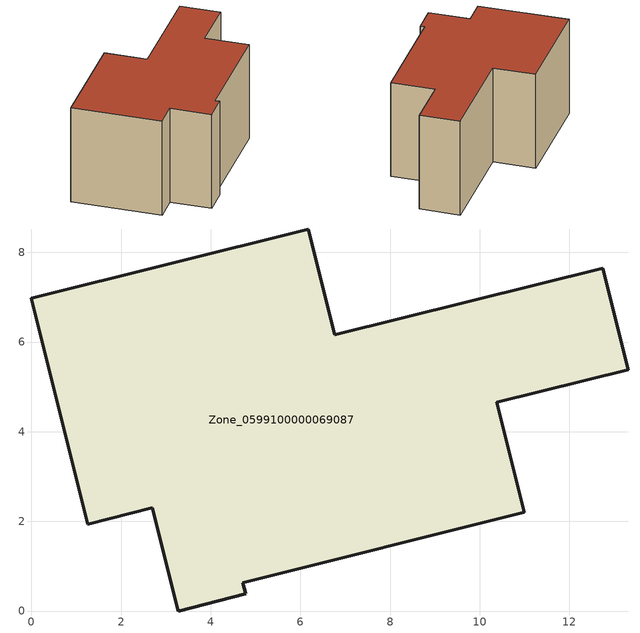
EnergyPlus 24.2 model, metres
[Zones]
Zone_0599100000069087
 floor ground (C_G): 12.74,7.65 13.31,5.38 10.38,4.65 10.99,2.2 4.71,0.63 4.78,0.38 3.27,0 2.7,2.3 1.26,1.94 0,6.98 6.17,8.52 6.76,6.16 z0
 wall outside (C_F): 13.31,5.38 12.74,7.65 6.76,6.16 6.17,8.52 0,6.98 1.26,1.94 2.7,2.3 3.27,0 4.78,0.38 4.71,0.63 10.99,2.2 10.38,4.65 13.31,5.38 z0:5.86
 roof outside (C_R): 12.74,7.65 6.76,6.16 6.17,8.52 0,6.98 1.26,1.94 2.7,2.3 3.27,0 4.78,0.38 4.71,0.63 10.99,2.2 10.38,4.65 13.31,5.38 z5.86
[BUILDING]
Pand.0599100000069087: North Axis=0; Terrain=City; Loads Convergence Tolerance Value=0.04; Temperature Convergence Tolerance Value=0.4; Solar Distribution=FullExterior; Maximum Number of Warmup Days=25; Minimum Number of Warmup Days=1
[Site:Location]
Rotterdam.The.Hague.AP_ZH_NLD Design_Conditions: Latitude=51.96; Longitude=4.45; Time Zone=1; Elevation=-4.5
[SITE:GROUNDTEMPERATURE:BUILDINGSURFACE]
18, 18, 18, 18, 18, 18, 18, 18, 18, 18, 18, 18
[MATERIAL] Thermal Absorptance=0.9; Solar Absorptance=0.7; Visible Absorptance=0.7
Name | Roughness | Thickness | Conductivity | Density | Specific Heat
G.TI.1965-1974 | MediumSmooth | 0.15 | 0.882353 | 540 | 1210
F.TI.1965-1974 | Rough | 0.3 | 0.697674 | 1920 | 840
R.TI.1965-1974 | MediumRough | 0.2 | 0.232558 | 1500 | 1000
[CONSTRUCTION]
C_G: G.TI.1965-1974
C_F: F.TI.1965-1974
C_R: R.TI.1965-1974
[ZONE]
Zone_0599100000069087: Type=1; Multiplier=1; Ceiling Height=Autocalculate; Volume=Autocalculate; Floor Area=autocalculate; Part of Total Floor Area=Yes
[ZONEINFILTRATION:DESIGNFLOWRATE]
Infil_Zone_0599100000069087: Zone or ZoneList or Space or SpaceList=Zone_0599100000069087; Schedule=AlwaysOn; Design Flow Rate Calculation Method=Flow/Area; Flow Rate per Floor Area=0.003; Constant Term Coefficient=1; Temperature Term Coefficient=0; Velocity Term Coefficient=0; Velocity Squared Term Coefficient=0
[HVACTEMPLATE:ZONE:IDEALLOADSAIRSYSTEM]
Zone_0599100000069087: Maximum Heating Supply Air Temperature=50; Minimum Cooling Supply Air Temperature=13; Maximum Heating Supply Air Humidity Ratio=0.0156; Minimum Cooling Supply Air Humidity Ratio=0.0077; Heating Limit=NoLimit; Cooling Limit=NoLimit; Dehumidification Control Type=ConstantSensibleHeatRatio; Cooling Sensible Heat Ratio=0.7; Dehumidification Setpoint=60; Humidification Control Type=None; Humidification Setpoint=30; Outdoor Air Method=None; Outdoor Air Flow Rate per Person=0.00944; Outdoor Air Flow Rate per Zone Floor Area=0; Outdoor Air Flow Rate per Zone=0; Demand Controlled Ventilation Type=None; Outdoor Air Economizer Type=NoEconomizer; Heat Recovery Type=None; Sensible Heat Recovery Effectiveness=0.7; Latent Heat Recovery Effectiveness=0.65
[ZONECONTROL:THERMOSTAT]
ThermostatControl_Zone_0599100000069087: Zone or ZoneList=Zone_0599100000069087; Control Type Schedule=DualSetpointControlType; Control 1=Thermostat_Zone_0599100000069087; Temperature Difference Between Cutout And Setpoint=0
[THERMOSTATSETPOINT:DUALSETPOINT]
Thermostat_Zone_0599100000069087: Heating Setpoint Temperature Schedule=HeatingSetpoint_Zone_0599100000069087; Cooling Setpoint Temperature Schedule=CoolingSetpoint_Zone_0599100000069087
[SCHEDULE:COMPACT]
HeatingSetpoint_Zone_0599100000069087: Through: 12/31, For: AllDays, Until: 24:00, 21
CoolingSetpoint_Zone_0599100000069087: Through: 12/31, For: AllDays, Until: 24:00, 24
DualSetpointControlType: Through: 12/31, For: AllDays, Until: 24:00, 4
AlwaysOn: Through: 12/31, For: AllDays, Until: 24:00, 1
